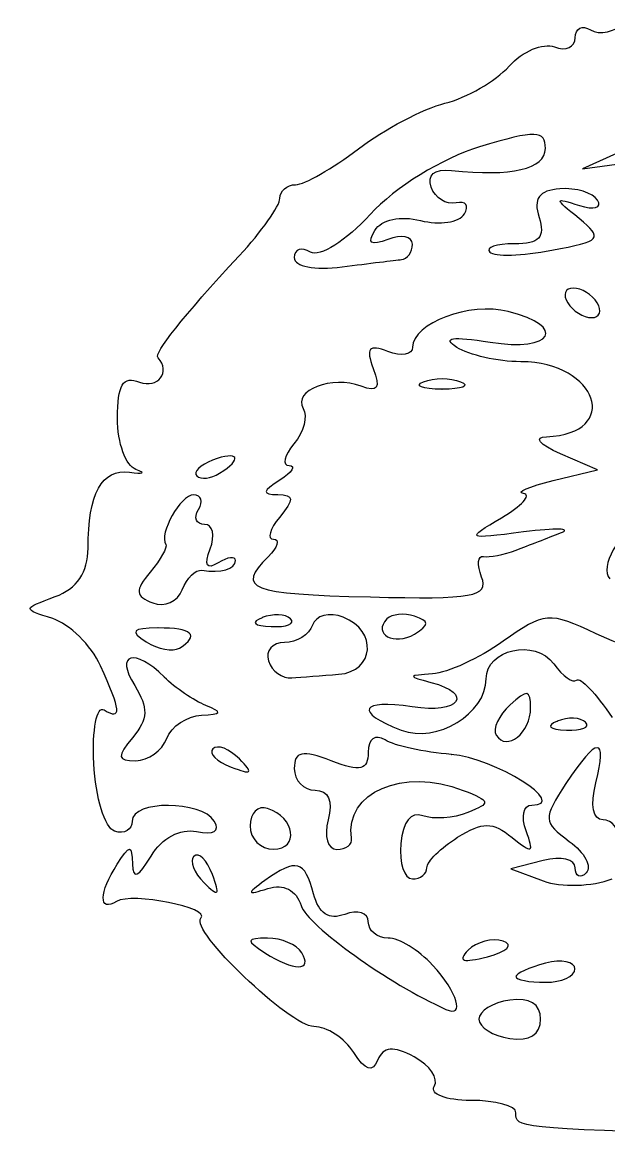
# Model space of a CAD drawing. Extents: x 100 to 384, y 603 to 745.
# Drawn here: x 254.45 to 261.58, y 682.16 to 695.68 of the extents above; entities that cross this region are included whole.
import ezdxf

# ---------------------------------------------------------------- set-up
doc = ezdxf.new("R2010")
doc.units = 0
doc.layers.add('Layer_1', color=7, linetype='CONTINUOUS')

msp = doc.modelspace()

# ---------------------------------------------------------------- linework, layer by layer
at = {"layer": 'Layer_1', "color": 7}
for points in [[(260.014382, 694.164231), (260.014581, 694.163713)], [(262.010455, 694.234845), (261.265283, 693.898625), (262.073242, 694.007731)], [(261.227441, 693.451953), (261.227356, 693.450856)], [(261.152861, 692.44668), (261.153088, 692.44668)], [(260.518042, 691.552188), (260.513819, 691.55174)], [(259.557154, 691.218261), (259.558458, 691.218261)], [(256.768089, 690.354808), (256.768373, 690.355091)], [(260.908543, 690.106671), (261.447097, 690.23732), (260.998345, 690.433109)], [(256.836093, 689.106917), (256.83442, 689.107289)], [(256.104981, 688.315405), (256.103478, 688.315405)], [(257.370707, 688.441269), (257.37099, 688.440872)], [(258.355236, 688.445906), (258.356426, 688.445929)], [(258.887271, 688.425746), (258.888008, 688.425803)], [(256.179986, 687.718749), (256.182565, 687.71863)], [(260.385778, 687.38167), (260.384304, 687.381809)], [(260.959453, 687.183565), (260.959765, 687.183197)], [(256.772426, 686.847376), (256.771491, 686.847263)], [(259.667082, 686.778925), (259.671815, 686.779194)], [(257.437548, 686.122696), (257.437321, 686.122622)], [(256.542168, 685.540225), (256.540751, 685.540148)], [(260.785888, 685.488546), (260.395104, 685.386244), (260.787674, 685.241025)], [(257.436726, 684.545193), (257.437321, 684.545193)], [(259.873897, 684.397687), (259.875003, 684.397715)], [(259.443031, 684.218517), (259.439998, 684.218792)]]:
    msp.add_lwpolyline(points, dxfattribs=at)
for points in [[(260.814915, 684.239992)], [(260.380987, 683.792558)]]:
    msp.add_lwpolyline(points, close=True, dxfattribs=at)
for points in [[(261.176786, 695.490715), (261.176786, 695.605802), (261.260974, 695.64801), (261.364439, 695.584344)], [(261.364439, 695.584344), (261.468187, 695.520649), (261.665592, 695.56195), (261.804631, 695.678482)], [(260.924786, 695.37818), (261.063683, 695.325002), (261.176786, 695.375592), (261.176786, 695.490715)], [(260.372937, 695.144265), (260.537346, 695.326249), (260.785973, 695.431505), (260.924786, 695.37818)], [(259.593097, 694.693573), (259.85757, 694.75962), (260.208329, 694.962326), (260.372937, 695.144265)], [(258.541047, 694.138788), (258.855381, 694.378003), (259.328795, 694.627608), (259.593097, 694.693573)], [(260.814149, 694.143255), (260.814149, 694.368128), (260.703315, 694.370962), (260.014382, 694.164231)], [(257.778017, 693.703942), (257.883749, 693.703942), (258.226713, 693.899532), (258.541047, 694.138788)], [(260.014581, 694.163713), (259.560272, 694.026969), (258.98603, 693.672593), (258.685217, 693.343168)], [(259.672156, 693.876487), (260.404685, 693.799129), (260.814149, 693.895195), (260.814149, 694.143255)], [(259.425825, 693.672704), (259.37225, 693.823394), (259.462675, 693.898739), (259.672156, 693.876487)], [(257.586111, 693.538115), (257.586111, 693.629277), (257.671718, 693.703942), (257.778017, 693.703942)], [(259.72831, 693.482981), (259.608404, 693.455769), (259.474042, 693.541261), (259.425825, 693.672704)], [(260.990833, 693.653987), (260.736282, 693.633861), (260.66414, 693.536406), (260.737699, 693.306343)], [(261.449025, 693.514579), (261.393749, 693.605968), (261.186537, 693.668585), (260.990833, 693.653987)], [(257.092373, 692.83999), (257.363932, 693.132831), (257.586111, 693.446978), (257.586111, 693.538115)], [(259.830074, 693.347712), (259.891302, 693.449391), (259.849916, 693.510109), (259.72831, 693.482981)], [(261.224889, 693.291455), (260.918748, 693.5432), (260.918946, 693.549975), (261.227441, 693.451953)], [(261.227356, 693.450856), (261.404804, 693.394532), (261.504584, 693.423077), (261.449025, 693.514579)], [(258.685217, 693.343168), (258.394014, 693.024259), (258.067094, 692.818021), (257.958924, 692.884899)], [(258.740719, 693.14838), (258.82179, 693.280106), (259.052219, 693.329598), (259.297699, 693.268087)], [(259.297699, 693.268087), (259.527022, 693.210317), (259.767315, 693.245409), (259.830074, 693.347712)], [(260.737699, 693.306343), (260.814518, 693.063612), (260.740307, 692.98547), (260.43836, 692.98547)], [(260.892329, 692.906156), (261.495995, 693.019372), (261.520883, 693.04803), (261.224889, 693.291455)], [(258.89946, 693.038452), (258.688562, 692.957976), (258.642357, 692.990603), (258.740719, 693.14838)], [(259.198174, 692.979265), (259.198174, 693.07482), (259.063529, 693.101551), (258.89946, 693.038452)], [(257.958924, 692.884899), (257.84979, 692.95191), (257.761916, 692.921551), (257.761916, 692.817718)], [(259.063529, 692.793283), (259.136946, 692.800087), (259.198174, 692.88368), (259.198174, 692.979265)], [(260.43836, 692.98547), (260.217258, 692.98547), (260.082867, 692.939832), (260.138738, 692.884046)], [(256.104896, 691.598713), (256.054156, 691.656483), (256.400323, 692.093812), (257.092373, 692.83999)], [(257.761916, 692.817718), (257.761916, 692.709009), (258.00853, 692.661274), (258.345343, 692.705126)], [(258.345343, 692.705126), (258.666338, 692.746937), (258.989431, 692.786792), (259.063529, 692.793283)], [(260.138738, 692.884046), (260.193163, 692.828345), (260.533604, 692.837728), (260.892329, 692.906156)], [(261.153088, 692.44668), (261.053875, 692.44668), (261.022694, 692.365893), (261.08534, 692.26719)], [(261.443384, 692.26719), (261.383573, 692.365921), (261.251195, 692.44668), (261.152861, 692.44668)], [(260.363327, 692.162447), (259.894137, 692.280227), (259.199989, 692.021083), (259.199989, 691.728041)], [(261.08534, 692.26719), (261.145151, 692.168431), (261.277529, 692.0877), (261.375919, 692.0877)], [(261.375919, 692.0877), (261.475132, 692.0877), (261.50603, 692.168516), (261.443384, 692.26719)], [(260.141941, 691.789907), (260.903639, 691.667507), (261.088911, 691.980197), (260.363327, 692.162447)], [(259.737891, 691.726297), (259.552789, 691.84419), (259.680915, 691.864174), (260.141941, 691.789907)], [(258.89946, 691.675826), (258.667586, 691.765118), (258.626767, 691.719197), (258.722294, 691.470797)], [(259.199989, 691.728041), (259.199989, 691.635801), (259.063926, 691.612387), (258.89946, 691.675826)], [(260.513819, 691.55174), (260.235173, 691.553659), (259.886058, 691.631705), (259.737891, 691.726297)], [(255.880675, 691.304933), (256.104896, 691.219157), (256.262332, 691.426114), (256.104896, 691.598713)], [(258.722294, 691.470797), (258.814137, 691.232034), (258.774735, 691.1769), (258.574609, 691.254485)], [(260.828266, 690.640379), (261.747343, 690.677909), (261.451548, 691.547131), (260.518042, 691.552188)], [(255.611667, 690.863613), (255.611667, 691.274007), (255.677148, 691.382798), (255.880675, 691.304933)], [(258.574609, 691.254485), (258.22317, 691.389329), (257.736149, 691.202356), (257.870965, 690.984116)], [(259.558458, 691.218261), (259.312411, 691.218261), (259.210562, 691.259023), (259.333387, 691.308743)], [(259.333387, 691.308743), (259.457828, 691.358632), (259.658748, 691.358632), (259.782225, 691.308743)], [(259.782225, 691.308743), (259.906382, 691.258796), (259.804902, 691.218261), (259.557154, 691.218261)], [(257.870965, 690.984116), (257.927374, 690.891423), (257.876634, 690.697879), (257.757296, 690.554092)], [(255.836738, 690.241791), (255.712297, 690.284027), (255.611667, 690.564056), (255.611667, 690.863613)], [(260.998345, 690.433109), (260.740959, 690.545786), (260.66774, 690.633916), (260.828266, 690.640379)], [(256.853412, 690.195756), (257.139797, 690.372694), (257.083869, 690.476272), (256.768089, 690.354808)], [(257.757296, 690.554092), (257.63654, 690.410319), (257.611878, 690.291405), (257.698619, 690.289903)], [(256.768373, 690.355091), (256.617286, 690.296641), (256.53083, 690.210269), (256.576467, 690.163129)], [(255.253737, 689.284743), (255.253737, 689.948498), (255.422115, 690.257889), (255.759069, 690.208824)], [(255.759069, 690.208824), (255.925179, 690.183595), (255.961463, 690.199186), (255.836738, 690.241791)], [(257.698619, 690.289903), (257.784225, 690.287987), (257.734619, 690.20886), (257.585233, 690.113134)], [(256.576467, 690.163129), (256.623806, 690.115904), (256.747963, 690.130843), (256.853412, 690.195756)], [(257.585233, 690.113134), (257.372634, 689.976391), (257.367532, 689.938379), (257.559721, 689.936451)], [(260.549422, 689.948498), (260.450209, 689.963805), (260.61065, 690.034842), (260.908543, 690.106671)], [(257.559721, 689.936451), (257.758997, 689.934532), (257.763532, 689.881516), (257.585233, 689.664382)], [(260.280414, 689.655243), (260.526745, 689.801369), (260.648408, 689.933265), (260.549422, 689.948498)], [(256.5382, 689.933843), (256.378326, 689.933843), (256.112124, 689.462297), (256.199091, 689.33118)], [(256.59716, 689.754353), (256.656971, 689.853112), (256.632026, 689.933843), (256.5382, 689.933843)], [(256.670294, 689.574864), (256.568247, 689.574864), (256.535649, 689.655679), (256.59716, 689.754353)], [(257.585233, 689.664382), (257.461359, 689.516186), (257.42876, 689.39509), (257.509548, 689.39509)], [(256.738893, 689.27612), (256.800971, 689.440445), (256.770924, 689.574864), (256.670294, 689.574864)], [(260.549422, 689.482301), (259.846798, 689.391649), (259.840987, 689.395391), (260.280414, 689.655243)], [(260.998345, 689.470679), (261.145463, 689.528081), (260.945053, 689.533211), (260.549422, 689.482301)], [(257.509548, 689.39509), (257.590902, 689.39509), (257.559721, 689.298174), (257.44265, 689.179714)], [(260.459734, 689.262333), (260.606852, 689.319649), (260.850149, 689.413192), (260.998345, 689.470679)], [(261.945768, 689.522726), (261.726934, 689.513939), (261.462404, 689.047106), (261.598099, 688.911401)], [(254.852719, 688.696447), (255.118609, 688.794639), (255.253737, 688.993415), (255.253737, 689.284743)], [(256.199091, 689.33118), (256.221768, 689.298072), (256.137296, 689.146617), (256.01002, 688.994955)], [(256.83442, 689.107289), (256.693822, 689.020067), (256.662357, 689.075371), (256.738893, 689.27612)], [(260.062174, 689.184805), (260.131623, 689.169781), (260.310773, 689.205781), (260.459734, 689.262333)], [(256.638319, 689.016521), (256.869626, 688.978338), (257.047274, 689.030127), (257.047274, 689.136511)], [(257.047274, 689.136511), (257.047274, 689.191758), (256.952597, 689.178436), (256.836093, 689.106917)], [(257.44265, 689.179714), (257.052915, 688.78995), (257.21191, 688.727937), (258.686521, 688.692399)], [(260.039497, 688.934194), (259.981954, 689.0865), (259.991025, 689.199403), (260.062174, 689.184805)], [(256.01002, 688.994955), (255.822367, 688.769118), (255.827752, 688.700968), (256.041201, 688.619614)], [(256.399926, 688.779771), (256.453217, 688.922524), (256.561784, 689.029021), (256.638319, 689.016521)], [(258.686521, 688.692399), (259.93677, 688.662096), (260.130574, 688.697218), (260.039497, 688.934194)], [(256.041201, 688.619614), (256.182083, 688.564933), (256.345075, 688.637755), (256.399926, 688.779771)], [(254.824373, 688.429451), (254.453828, 688.547117), (254.454055, 688.549414), (254.852719, 688.696447)], [(257.714833, 688.426812), (257.656439, 688.486397), (257.499116, 688.492945), (257.370707, 688.441269)], [(258.356426, 688.445929), (258.187482, 688.511013), (258.021768, 688.469457), (257.982423, 688.350543)], [(259.222552, 688.4586), (259.096411, 688.499986), (258.947025, 688.485529), (258.887271, 688.425746)], [(259.222552, 688.242373), (259.405954, 688.355561), (259.405954, 688.397825), (259.222552, 688.4586)], [(261.433208, 688.244596), (260.861545, 688.515871), (260.801478, 688.511081), (260.301163, 688.154879)], [(255.404965, 687.856972), (255.290445, 688.106506), (255.02997, 688.364206), (254.824373, 688.429451)], [(256.103478, 688.315405), (255.788067, 688.31348), (255.75666, 688.276485), (255.961463, 688.147764)], [(256.365485, 688.071285), (256.616634, 688.227106), (256.519406, 688.318296), (256.104981, 688.315405)], [(257.37099, 688.440872), (257.228974, 688.383471), (257.269793, 688.340979), (257.480408, 688.332419)], [(257.480408, 688.332419), (257.670045, 688.324765), (257.775778, 688.367086), (257.714833, 688.426812)], [(257.982423, 688.350543), (257.943022, 688.234068), (257.790234, 688.138625), (257.642436, 688.138625)], [(258.300811, 687.75266), (258.737516, 687.785287), (258.777513, 688.284309), (258.355236, 688.445906)], [(258.888008, 688.425803), (258.705456, 688.24328), (258.9807, 688.092704), (259.222552, 688.242373)], [(260.094178, 687.697367), (260.094178, 688.056551), (260.689397, 688.189592), (260.915176, 687.880939)], [(262.301941, 687.958115), (262.157091, 687.958115), (261.765286, 688.087091), (261.433208, 688.244596)], [(256.182565, 687.71863), (255.822083, 688.079112), (255.5751, 688.00807), (255.820808, 687.614627)], [(255.961463, 688.147764), (256.103478, 688.057084), (256.286653, 688.0227), (256.365485, 688.071285)], [(257.642436, 688.138625), (257.495318, 688.138625), (257.408011, 688.037598), (257.447979, 687.914263)], [(260.301163, 688.154879), (260.010584, 687.948007), (259.623655, 687.769268), (259.441444, 687.75781)], [(257.447979, 687.914263), (257.490215, 687.790956), (257.616357, 687.697951), (257.732209, 687.707816)], [(255.449752, 687.319744), (255.666036, 687.186884), (255.654981, 687.310106), (255.404965, 687.856972)], [(260.915176, 687.880939), (261.027428, 687.729059), (261.150735, 687.639455), (261.194105, 687.681777)], [(256.686593, 687.373855), (256.54146, 687.431313), (256.312278, 687.58651), (256.179986, 687.718749)], [(257.732209, 687.707816), (257.84843, 687.717737), (258.103321, 687.738061), (258.300811, 687.75266)], [(259.061885, 687.074465), (259.493715, 686.909971), (260.094178, 687.272295), (260.094178, 687.697367)], [(259.441444, 687.75781), (259.140603, 687.738251), (259.139129, 687.729152), (259.421601, 687.654771)], [(259.421601, 687.654771), (259.955053, 687.515221), (259.767768, 687.266203), (259.196247, 687.356116)], [(261.194105, 687.681777), (261.236908, 687.724013), (261.429381, 687.519748), (261.625198, 687.227369)], [(255.820808, 687.614627), (255.989752, 687.34338), (255.9855, 687.209774), (255.79813, 686.986243)], [(260.635226, 687.347512), (260.635226, 687.565865), (260.590156, 687.571903), (260.385778, 687.38167)], [(255.324461, 686.668462), (255.301784, 687.081915), (255.359611, 687.374991), (255.449752, 687.319744)], [(256.633869, 687.25514), (256.882184, 687.266762), (256.894373, 687.2925), (256.686593, 687.373855)], [(259.196247, 687.356116), (258.562477, 687.456009), (258.485063, 687.294094), (259.061885, 687.074465)], [(260.384304, 687.381809), (260.24654, 687.254505), (260.170288, 687.088423), (260.217626, 687.012735)], [(256.210713, 686.971675), (256.266272, 687.119899), (256.457327, 687.247373), (256.633869, 687.25514)], [(260.217626, 687.012735), (260.343485, 686.807563), (260.635226, 687.042669), (260.635226, 687.347512)], [(261.303608, 687.169108), (261.24493, 687.228664), (261.087891, 687.235241), (260.959453, 687.183565)], [(260.959765, 687.183197), (260.817466, 687.125767), (260.858285, 687.083275), (261.069182, 687.074743)], [(261.069182, 687.074743), (261.25882, 687.067089), (261.364666, 687.109411), (261.303608, 687.169108)], [(255.79813, 686.986243), (255.600556, 686.748586), (255.606508, 686.702356), (255.835264, 686.702356)], [(255.835264, 686.702356), (255.984367, 686.702356), (256.15385, 686.82365), (256.210713, 686.971675)], [(258.866152, 686.954319), (258.743979, 687.02921), (258.659223, 686.968492), (258.659223, 686.806265)], [(261.428672, 686.432285), (261.571538, 687.005518), (261.44568, 687.003137), (261.064647, 686.425482)], [(256.771491, 686.847263), (256.717633, 686.792044), (256.816278, 686.691527), (256.992877, 686.624289)], [(257.094357, 686.724834), (256.971617, 686.847489), (256.827334, 686.902595), (256.772426, 686.847376)], [(258.210386, 686.701638), (257.857387, 686.835831), (257.761576, 686.815676), (257.761576, 686.60733)], [(259.671815, 686.779194), (259.342118, 686.80584), (258.979567, 686.88402), (258.866152, 686.954319)], [(256.992877, 686.624289), (257.248562, 686.526919), (257.269255, 686.547499), (257.094357, 686.724834)], [(258.659223, 686.806265), (258.659223, 686.586552), (258.568231, 686.56549), (258.210386, 686.701638)], [(260.648521, 686.162588), (261.114168, 686.162588), (260.20008, 686.736649), (259.667082, 686.778925)], [(255.576178, 685.84549), (255.457406, 685.884694), (255.345721, 686.254983), (255.324461, 686.668462)], [(257.761576, 686.60733), (257.761576, 686.461657), (257.876096, 686.34246), (258.013576, 686.34246)], [(258.458049, 685.758932), (258.370174, 686.316073), (259.086603, 686.623952), (259.81505, 686.342038)], [(261.064647, 686.425482), (260.782883, 685.995596), (260.785151, 685.955891), (261.105466, 685.722005)], [(261.514845, 685.983436), (261.391255, 685.983436), (261.35979, 686.155725), (261.428672, 686.432285)], [(258.013576, 686.34246), (258.177419, 686.34246), (258.234111, 686.216829), (258.171466, 685.983385)], [(259.81505, 686.342038), (260.151296, 686.211729), (260.156398, 686.187266), (259.869759, 686.071925)], [(256.788981, 685.966742), (256.631941, 686.221577), (255.79076, 686.223618), (255.79076, 685.968656)], [(257.437321, 686.122622), (257.318833, 686.161854), (257.223305, 686.065731), (257.223305, 685.909485)], [(260.580206, 685.848402), (260.516426, 686.02174), (260.54534, 686.162588), (260.648521, 686.162588)], [(257.507563, 685.625233), (257.824619, 685.625233), (257.769485, 686.011742), (257.437548, 686.122696)], [(259.323749, 686.033884), (259.179749, 686.089443), (259.079403, 685.96194), (259.056442, 685.694015)], [(259.869759, 686.071925), (259.697412, 686.002221), (259.451308, 685.985043), (259.323749, 686.033884)], [(255.79076, 685.968656), (255.79076, 685.861761), (255.694666, 685.806231), (255.576178, 685.84549)], [(256.020593, 685.543408), (256.151837, 685.763376), (256.373252, 685.882457), (256.574115, 685.840346)], [(256.574115, 685.840346), (256.784729, 685.796494), (256.863815, 685.844314), (256.788981, 685.966742)], [(257.223305, 685.909485), (257.223305, 685.753041), (257.352565, 685.625233), (257.507563, 685.625233)], [(258.171466, 685.983385), (258.120159, 685.782578), (258.168886, 685.624314), (258.278899, 685.624314)], [(259.74733, 685.770925), (260.053444, 685.96215), (260.172329, 685.96181), (260.409277, 685.769003)], [(261.714404, 685.738976), (261.714404, 685.873338), (261.625113, 685.983436), (261.514845, 685.983436)], [(258.278899, 685.624314), (258.3903, 685.624314), (258.470521, 685.684862), (258.458049, 685.758932)], [(259.374206, 685.401545), (259.374206, 685.476635), (259.54145, 685.642632), (259.74733, 685.770925)], [(260.409277, 685.769003), (260.656458, 685.567488), (260.681403, 685.578798), (260.580206, 685.848402)], [(255.609853, 685.445443), (255.763774, 685.68497), (255.785034, 685.68497), (255.793255, 685.445443)], [(259.056442, 685.694015), (259.033765, 685.458173), (259.10123, 685.265199), (259.197041, 685.265199)], [(261.105466, 685.722005), (261.291986, 685.585658), (261.384111, 685.413669), (261.310694, 685.339756)], [(255.793255, 685.445443), (255.798924, 685.255181), (255.865255, 685.284038), (256.020593, 685.543408)], [(256.540751, 685.540148), (256.486893, 685.484901), (256.540666, 685.339937), (256.664341, 685.218209)], [(256.765538, 685.318782), (256.698924, 685.495692), (256.598294, 685.5955), (256.542168, 685.540225)], [(257.995491, 685.084731), (257.888058, 685.492846), (257.786294, 685.520464), (257.404666, 685.245257)], [(261.176615, 685.398093), (261.176615, 685.507538), (261.008804, 685.54677), (260.785888, 685.488546)], [(255.601349, 684.991511), (255.380247, 684.855476), (255.384499, 685.098944), (255.609853, 685.445443)], [(259.197041, 685.265199), (259.295119, 685.265199), (259.374206, 685.326512), (259.374206, 685.401545)], [(261.310694, 685.339756), (261.237277, 685.265913), (261.176615, 685.291992), (261.176615, 685.398093)], [(256.664341, 685.218209), (256.841507, 685.042121), (256.86305, 685.062785), (256.765538, 685.318782)], [(257.404666, 685.245257), (257.17591, 685.080082), (257.180445, 685.065966), (257.441233, 685.149106)], [(257.441233, 685.149106), (257.630871, 685.209569), (257.783743, 685.130397), (257.845056, 684.941638)], [(260.787674, 685.241025), (261.004524, 685.161173), (261.380682, 685.1722), (261.625708, 685.265686)], [(256.62613, 684.786424), (256.754256, 684.913246), (255.787415, 685.106606), (255.601349, 684.991511)], [(258.375504, 684.834772), (258.184165, 684.761553), (258.058222, 684.844977), (257.995491, 685.084731)], [(257.845056, 684.941638), (257.923576, 684.696413), (258.915334, 683.98554), (259.604889, 683.679073)], [(258.661236, 684.745821), (258.661236, 684.855125), (258.531693, 684.895292), (258.375504, 684.834772)], [(258.000849, 683.470653), (257.711715, 683.470653), (256.484767, 684.645072), (256.62613, 684.786424)], [(258.90133, 684.547112), (258.768386, 684.547112), (258.661236, 684.636403), (258.661236, 684.745821)], [(257.437321, 684.545193), (257.175967, 684.543274), (257.170864, 684.518264), (257.402455, 684.368368)], [(257.851321, 684.368368), (257.79151, 684.467127), (257.604423, 684.546582), (257.436726, 684.545193)], [(259.439998, 684.218792), (259.277289, 684.399359), (259.034105, 684.547112), (258.90133, 684.547112)], [(260.299066, 684.508975), (260.168672, 684.552061), (259.978269, 684.502172), (259.873897, 684.397687)], [(259.875003, 684.397715), (259.740924, 684.264543), (259.813208, 684.241016), (260.109145, 684.319309)], [(260.109145, 684.319309), (260.350656, 684.382833), (260.433286, 684.464187), (260.299066, 684.508975)], [(257.402455, 684.368368), (257.754064, 684.141114), (257.991749, 684.141114), (257.851321, 684.368368)], [(261.173923, 684.171224), (261.173923, 684.2606), (261.013198, 684.29181), (260.814915, 684.239992)], [(259.604889, 683.679073), (259.840449, 683.574077), (259.748606, 683.879255), (259.443031, 684.218517)], [(260.814915, 684.239964), (260.616773, 684.188402), (260.455793, 684.115183), (260.455793, 684.077255)], [(260.814915, 684.008487), (261.013056, 684.008487), (261.173923, 684.081706), (261.173923, 684.171224)], [(260.455793, 684.077255), (260.455793, 684.039413), (260.616518, 684.008487), (260.814915, 684.008487)], [(260.380987, 683.792558), (260.174341, 683.762964), (260.007012, 683.658366), (260.007012, 683.559663)], [(260.755019, 683.559663), (260.755019, 683.74726), (260.625192, 683.827679), (260.380987, 683.792558)], [(258.48373, 683.156463), (258.373179, 683.329292), (258.157066, 683.470653), (258.000849, 683.470653)], [(260.007012, 683.559663), (260.007012, 683.460904), (260.174823, 683.356079), (260.380987, 683.326769)], [(260.380987, 683.326769), (260.625334, 683.291818), (260.755019, 683.372123), (260.755019, 683.559663)], [(259.21986, 683.101103), (258.963891, 683.238243), (258.845176, 683.228633), (258.776379, 683.065301)], [(258.776379, 683.065301), (258.710615, 682.906844), (258.626143, 682.933235), (258.48373, 683.156463)], [(259.463072, 682.743472), (259.520049, 682.837384), (259.411482, 682.998222), (259.21986, 683.101103)], [(259.906921, 682.572997), (259.604804, 682.572997), (259.40516, 682.649759), (259.463072, 682.743472)], [(260.456105, 682.423413), (260.456105, 682.505759), (260.209491, 682.572997), (259.906921, 682.572997)], [(263.014543, 682.155652), (260.455056, 682.237205), (260.456105, 682.23712), (260.456105, 682.423413)]]:
    msp.add_open_spline(points, degree=3, dxfattribs=at)

doc.saveas('drawing.dxf')
